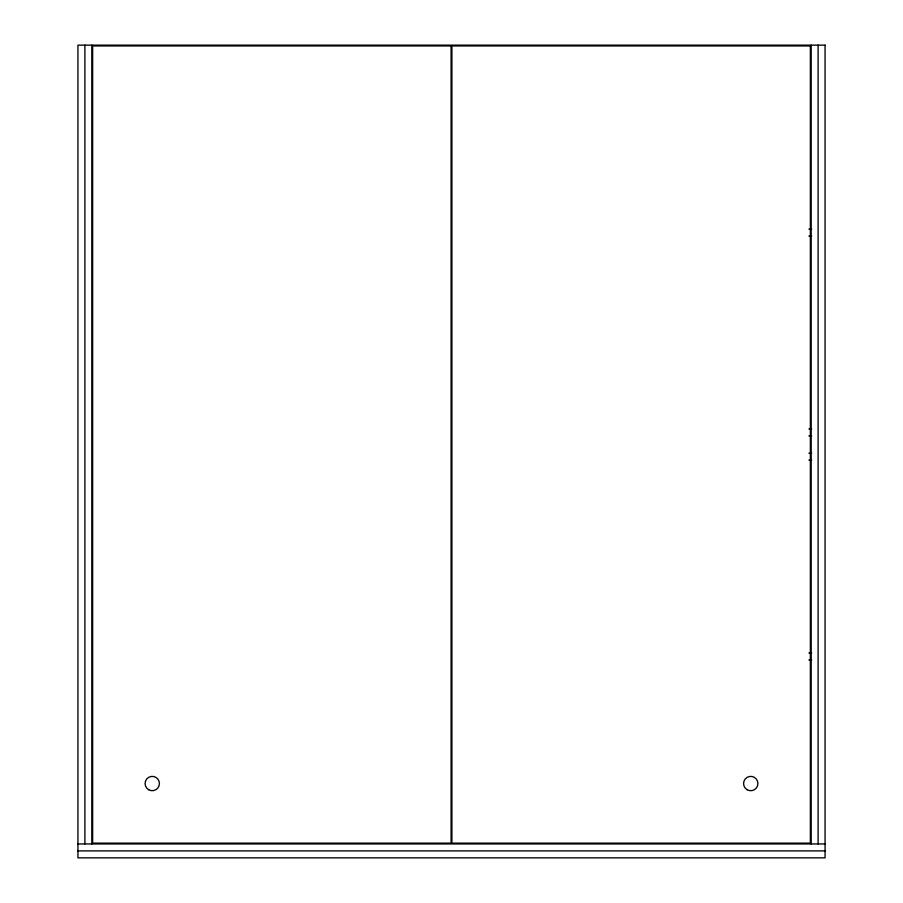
<?xml version="1.0" encoding="UTF-8"?>
<svg xmlns="http://www.w3.org/2000/svg" width="903" height="903" viewBox="0 0 903 903"><rect width="100%" height="100%" fill="white"/><g stroke="black" fill="none" stroke-linecap="round" stroke-linejoin="round"><path stroke-width="1.35" d="M808.907 229.148L811.707 229.148M808.907 236.101L811.707 236.101M808.907 428.948L811.707 428.948M808.907 435.901L811.707 435.901M808.907 453.193L811.707 453.193M808.907 460.146L811.707 460.146M808.907 652.982L811.707 652.982M808.907 659.946L811.707 659.946M77.94 843.944L825.06 843.944M77.94 850.897L825.06 850.897M818.107 45.15L818.107 843.944M811.154 45.15L811.154 843.944M91.846 45.15L91.846 843.944M84.893 45.15L84.893 843.944M825.06 45.15L77.94 45.15L77.94 857.85L825.06 857.85L825.06 45.15M451.105 45.94L92.637 45.94L92.637 843.142L451.105 843.142L451.105 45.94M810.363 45.94L451.895 45.94L451.895 843.142L810.363 843.142L810.363 45.94M747.165 789.741A7.156 7.156 0 0 0 757.91 783.533A7.156 7.156 0 0 0 747.165 777.336A7.156 7.156 0 0 0 747.165 789.741M148.668 789.741A7.156 7.156 0 0 0 159.413 783.533A7.156 7.156 0 0 0 148.668 777.336A7.156 7.156 0 0 0 148.668 789.741"/></g></svg>
